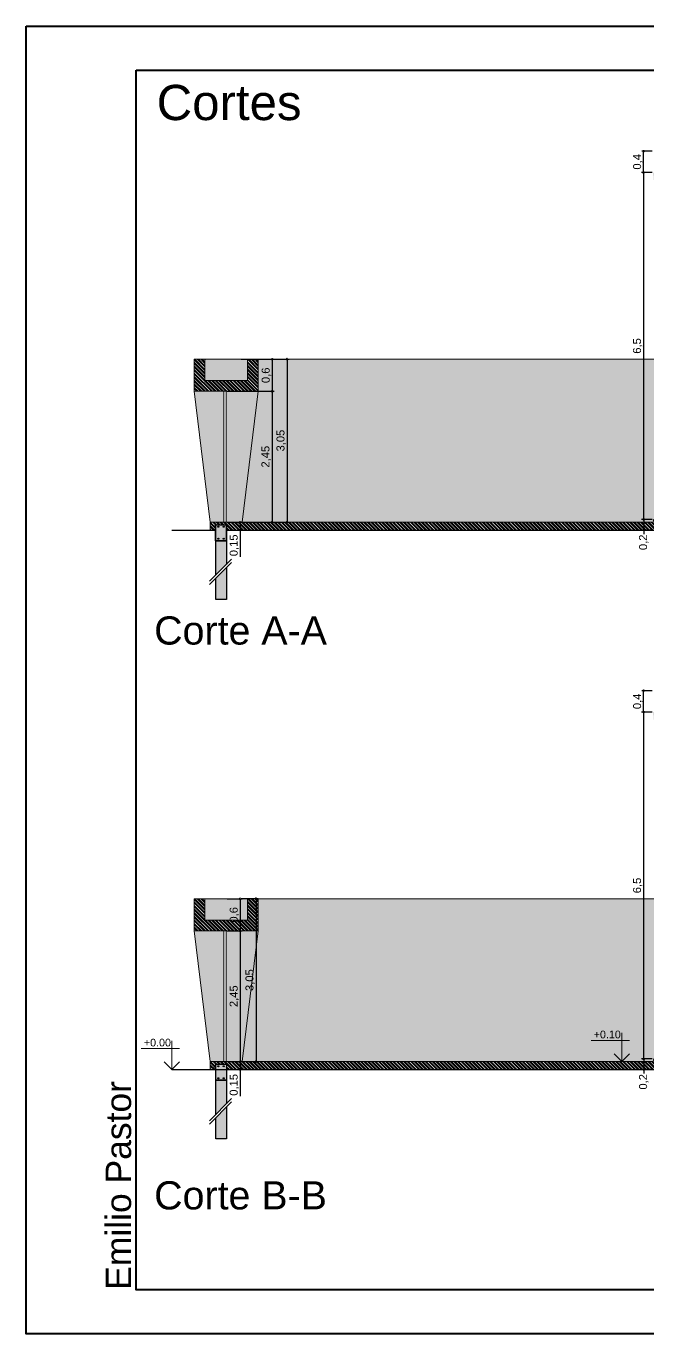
# Model space of a CAD drawing. Header units: millimetres. Extents: x 2502.5 to 2587.5, y 1451 to 1547.9.
# Drawn here: x 2550.5 to 2562.15, y 1523.28 to 1547.78 of the extents above; entities that cross this region are included whole.
import ezdxf

# ---------------------------------------------------------------- set-up
doc = ezdxf.new("R2010")
doc.units = ezdxf.units.MM
for name, color, linetype, lineweight in [('0.05', 254, 'Continuous', 5), ('0.09', 6, 'Continuous', 9), ('02_CIVIL_EXIST', 250, 'Continuous', 30), ('03_CIVIL EXIST A DECLARAR', 6, 'Continuous', 15), ('06_CIVIL VISTAS GRUESA', 14, 'Continuous', 15), ('07_CIVIL VISTAS MEDIA', 143, 'Continuous', 9), ('08_CIVIL VISTAS FINO', 253, 'Continuous', 5), ('12_TEXTOS', 150, 'Continuous', 20), ('13_COTAS', 8, 'Continuous', 9)]:
    doc.layers.add(name, color=color, linetype=linetype, lineweight=lineweight)
doc.layers.add('HATCH', color=251, linetype='Continuous')
doc.styles.add('PARCELA', font='arial.ttf')
doc.styles.add('Swis721 BT', font='swiss.ttf')
doc.dimstyles.new('ISO-23', dxfattribs={"dimscale": 0.03, "dimtxt": 5, "dimasz": 2.5, "dimexe": 1.25, "dimexo": 0.625, "dimtad": 1, "dimtxsty": 'Swis721 BT', "dimblk": 'DOTSMALL', "dimcen": 2.5, "dimclrt": 150, "dimadec": 0, "dimazin": 0, "dimtfac": 1, "dimtmove": 0, "dimatfit": 3, "dimfxl": 0, "dimarcsym": 0})

# ---------------------------------------------------------------- blocks, each defined once
blk = doc.blocks.new('pilotin')
at = {"layer": '02_CIVIL_EXIST'}
h = blk.add_hatch(dxfattribs=at)
h.set_pattern_fill('ANGLE', color=256)
h.set_pattern_definition([(0, (-47.618, -29.4246), (0, 6.985), [5.08, -1.905]), (90, (-47.618, -29.4246), (-6.985, 4e-16), [5.08, -1.905])])
h.paths.add_polyline_path([(416.194, 460.77, 1), (416.214, 460.77, 1)])
h.paths.add_polyline_path([(416.314, 460.77, 1), (416.294, 460.77, 1)])
h.paths.add_polyline_path([(416.314, 460.545, 1), (416.294, 460.545, 1)])
h.paths.add_polyline_path([(416.214, 460.545, 1), (416.194, 460.545, 1)])
for p, q in [((416.038, 459.75), (416.453, 460.165)), ((416.038, 459.687), (416.453, 460.102))]:
    blk.add_line(p, q, dxfattribs=at)
blk.add_lwpolyline([(416.154, 460.808), (416.354, 460.808), (416.354, 460.508), (416.154, 460.508)], close=True, dxfattribs=at)
for points in [[(416.154, 459.866), (416.154, 460.508), (416.354, 460.508), (416.354, 460.066)], [(416.354, 460.003), (416.354, 459.408), (416.154, 459.408), (416.154, 459.803)]]:
    blk.add_lwpolyline(points, dxfattribs=at)
for centre in [(416.204, 460.77), (416.304, 460.77), (416.204, 460.545), (416.304, 460.545)]:
    blk.add_circle(centre, 0.01, dxfattribs=at)
blk = doc.blocks.new('_DotSmall')
at = {"color": 0, "linetype": 'ByBlock', "const_width": 0.5}
blk.add_lwpolyline([(-0.0625, 0, 1), (0.0625, 0, 1)], format="xyb", close=True, dxfattribs=at)
blk = doc.blocks.new('*D239')
at = {"layer": '13_COTAS', "color": 0, "lineweight": -2}
for p, q in [((2554.868, 1541.538), (2555.148, 1541.538)), ((2555.11, 1541.538), (2555.11, 1540.938)), ((2554.268, 1540.938), (2555.148, 1540.938))]:
    blk.add_line(p, q, dxfattribs=at)
at = {"layer": 'Defpoints', "color": 0}
for p in [(2554.849, 1541.538), (2554.249, 1540.938), (2555.11, 1540.938)]:
    blk.add_point(p, dxfattribs=at)
at = {"layer": '13_COTAS', "color": 0, "lineweight": -2, "xscale": 0.075, "yscale": 0.075, "zscale": 0.075}
for p, rotation in [((2555.11, 1541.538), 90), ((2555.11, 1540.938), 270)]:
    blk.add_blockref('_DotSmall', p, dxfattribs=dict(at, rotation=rotation))
at = {"layer": '13_COTAS', "color": 150, "insert": (2555.001, 1541.238), "char_height": 0.15, "attachment_point": 5, "rotation": 90, "style": 'Swis721 BT'}
blk.add_mtext('0,6', dxfattribs=at)
blk = doc.blocks.new('*D240')
at = {"layer": '13_COTAS', "color": 0, "lineweight": -2}
for p, q in [((2554.287, 1540.938), (2555.143, 1540.938)), ((2555.106, 1540.938), (2555.106, 1538.488)), ((2554.287, 1538.488), (2555.143, 1538.488))]:
    blk.add_line(p, q, dxfattribs=at)
at = {"layer": 'Defpoints', "color": 0}
for p in [(2554.268, 1540.938), (2554.268, 1538.488), (2555.106, 1538.488)]:
    blk.add_point(p, dxfattribs=at)
at = {"layer": '13_COTAS', "color": 0, "lineweight": -2, "xscale": 0.075, "yscale": 0.075, "zscale": 0.075}
for p, rotation in [((2555.106, 1540.938), 90), ((2555.106, 1538.488), 270)]:
    blk.add_blockref('_DotSmall', p, dxfattribs=dict(at, rotation=rotation))
at = {"layer": '13_COTAS', "color": 150, "insert": (2554.996, 1539.713), "char_height": 0.15, "attachment_point": 5, "rotation": 90, "style": 'Swis721 BT'}
blk.add_mtext('2,45', dxfattribs=at)
blk = doc.blocks.new('*D241')
at = {"layer": '13_COTAS', "color": 0, "lineweight": -2}
for p, q in [((2554.306, 1538.488), (2554.548, 1538.488)), ((2554.306, 1538.338), (2554.548, 1538.338)), ((2554.51, 1538.488), (2554.51, 1538.338)), ((2554.51, 1538.338), (2554.51, 1537.84))]:
    blk.add_line(p, q, dxfattribs=at)
at = {"layer": 'Defpoints', "color": 0}
for p in [(2554.287, 1538.488), (2554.287, 1538.338), (2554.51, 1538.338)]:
    blk.add_point(p, dxfattribs=at)
at = {"layer": '13_COTAS', "color": 0, "lineweight": -2, "xscale": 0.075, "yscale": 0.075, "zscale": 0.075}
for p, rotation in [((2554.51, 1538.488), 90), ((2554.51, 1538.338), 270)]:
    blk.add_blockref('_DotSmall', p, dxfattribs=dict(at, rotation=rotation))
at = {"layer": '13_COTAS', "color": 150, "insert": (2554.401, 1538.052), "char_height": 0.15, "attachment_point": 5, "rotation": 90, "style": 'Swis721 BT'}
blk.add_mtext('0,15', dxfattribs=at)
blk = doc.blocks.new('*D242')
at = {"layer": '13_COTAS', "color": 0, "lineweight": -2}
for p, q in [((2554.529, 1541.543), (2555.424, 1541.543)), ((2555.387, 1541.543), (2555.387, 1538.488)), ((2554.567, 1538.488), (2555.424, 1538.488))]:
    blk.add_line(p, q, dxfattribs=at)
at = {"layer": 'Defpoints', "color": 0}
for p in [(2554.51, 1541.543), (2554.548, 1538.488), (2555.387, 1538.488)]:
    blk.add_point(p, dxfattribs=at)
at = {"layer": '13_COTAS', "color": 0, "lineweight": -2, "xscale": 0.075, "yscale": 0.075, "zscale": 0.075}
for p, rotation in [((2555.387, 1541.543), 90), ((2555.387, 1538.488), 270)]:
    blk.add_blockref('_DotSmall', p, dxfattribs=dict(at, rotation=rotation))
at = {"layer": '13_COTAS', "color": 150, "insert": (2555.278, 1540.015), "char_height": 0.15, "attachment_point": 5, "rotation": 90, "style": 'Swis721 BT'}
blk.add_mtext('3,05', dxfattribs=at)
blk = doc.blocks.new('*D271')
at = {"layer": '13_COTAS', "color": 0, "lineweight": -2}
for p, q in [((2554.268, 1531.429), (2554.548, 1531.429)), ((2554.51, 1531.429), (2554.51, 1530.829)), ((2554.268, 1530.829), (2554.548, 1530.829))]:
    blk.add_line(p, q, dxfattribs=at)
at = {"layer": 'Defpoints', "color": 0}
for p in [(2554.249, 1531.429), (2554.249, 1530.829), (2554.51, 1530.829)]:
    blk.add_point(p, dxfattribs=at)
at = {"layer": '13_COTAS', "color": 0, "lineweight": -2, "xscale": 0.075, "yscale": 0.075, "zscale": 0.075}
for p, rotation in [((2554.51, 1531.429), 90), ((2554.51, 1530.829), 270)]:
    blk.add_blockref('_DotSmall', p, dxfattribs=dict(at, rotation=rotation))
at = {"layer": '13_COTAS', "color": 150, "insert": (2554.401, 1531.129), "char_height": 0.15, "attachment_point": 5, "rotation": 90, "style": 'Swis721 BT'}
blk.add_mtext('0,6', dxfattribs=at)
blk = doc.blocks.new('*D272')
at = {"layer": '13_COTAS', "color": 0, "lineweight": -2}
for p, q in [((2554.287, 1530.829), (2554.548, 1530.829)), ((2554.51, 1530.829), (2554.51, 1528.379)), ((2554.287, 1528.379), (2554.548, 1528.379))]:
    blk.add_line(p, q, dxfattribs=at)
at = {"layer": 'Defpoints', "color": 0}
for p in [(2554.268, 1530.829), (2554.268, 1528.379), (2554.51, 1528.379)]:
    blk.add_point(p, dxfattribs=at)
at = {"layer": '13_COTAS', "color": 0, "lineweight": -2, "xscale": 0.075, "yscale": 0.075, "zscale": 0.075}
for p, rotation in [((2554.51, 1530.829), 90), ((2554.51, 1528.379), 270)]:
    blk.add_blockref('_DotSmall', p, dxfattribs=dict(at, rotation=rotation))
at = {"layer": '13_COTAS', "color": 150, "insert": (2554.401, 1529.604), "char_height": 0.15, "attachment_point": 5, "rotation": 90, "style": 'Swis721 BT'}
blk.add_mtext('2,45', dxfattribs=at)
blk = doc.blocks.new('*D273')
at = {"layer": '13_COTAS', "color": 0, "lineweight": -2}
for p, q in [((2554.306, 1528.379), (2554.548, 1528.379)), ((2554.306, 1528.229), (2554.548, 1528.229)), ((2554.51, 1528.379), (2554.51, 1528.229)), ((2554.51, 1528.229), (2554.51, 1527.731))]:
    blk.add_line(p, q, dxfattribs=at)
at = {"layer": 'Defpoints', "color": 0}
for p in [(2554.287, 1528.379), (2554.287, 1528.229), (2554.51, 1528.229)]:
    blk.add_point(p, dxfattribs=at)
at = {"layer": '13_COTAS', "color": 0, "lineweight": -2, "xscale": 0.075, "yscale": 0.075, "zscale": 0.075}
for p, rotation in [((2554.51, 1528.379), 90), ((2554.51, 1528.229), 270)]:
    blk.add_blockref('_DotSmall', p, dxfattribs=dict(at, rotation=rotation))
at = {"layer": '13_COTAS', "color": 150, "insert": (2554.401, 1527.943), "char_height": 0.15, "attachment_point": 5, "rotation": 90, "style": 'Swis721 BT'}
blk.add_mtext('0,15', dxfattribs=at)
blk = doc.blocks.new('*D270')
at = {"layer": '13_COTAS', "color": 0, "lineweight": -2}
for p, q in [((2554.529, 1531.434), (2554.844, 1531.434)), ((2554.807, 1531.434), (2554.807, 1528.379)), ((2554.567, 1528.379), (2554.844, 1528.379))]:
    blk.add_line(p, q, dxfattribs=at)
at = {"layer": 'Defpoints', "color": 0}
for p in [(2554.51, 1531.434), (2554.548, 1528.379), (2554.807, 1528.379)]:
    blk.add_point(p, dxfattribs=at)
at = {"layer": '13_COTAS', "color": 0, "lineweight": -2, "xscale": 0.075, "yscale": 0.075, "zscale": 0.075}
for p, rotation in [((2554.807, 1531.434), 90), ((2554.807, 1528.379), 270)]:
    blk.add_blockref('_DotSmall', p, dxfattribs=dict(at, rotation=rotation))
at = {"layer": '13_COTAS', "color": 150, "insert": (2554.697, 1529.906), "char_height": 0.15, "attachment_point": 5, "rotation": 90, "style": 'Swis721 BT'}
blk.add_mtext('3,05', dxfattribs=at)
blk = doc.blocks.new('*D274')
at = {"layer": '13_COTAS', "color": 0, "lineweight": -2}
for p, q in [((2562.231, 1528.429), (2562.035, 1528.429)), ((2562.223, 1528.229), (2562.035, 1528.229)), ((2562.073, 1528.429), (2562.073, 1528.229)), ((2562.073, 1528.229), (2562.073, 1528.154))]:
    blk.add_line(p, q, dxfattribs=at)
at = {"layer": 'Defpoints', "color": 0}
for p in [(2562.073, 1528.229), (2562.241, 1528.229), (2562.249, 1528.429)]:
    blk.add_point(p, dxfattribs=at)
at = {"layer": '13_COTAS', "color": 0, "lineweight": -2, "xscale": 0.075, "yscale": 0.075, "zscale": 0.075}
for p, rotation in [((2562.073, 1528.429), 90), ((2562.073, 1528.229), 270)]:
    blk.add_blockref('_DotSmall', p, dxfattribs=dict(at, rotation=rotation))
at = {"layer": '13_COTAS', "color": 150, "insert": (2562.073, 1528), "char_height": 0.15, "attachment_point": 5, "rotation": 90, "style": 'Swis721 BT'}
blk.add_mtext('0,2', dxfattribs=at)
blk = doc.blocks.new('*D293')
at = {"layer": '13_COTAS', "color": 0, "lineweight": -2}
for p, q in [((2562.231, 1534.929), (2562.031, 1534.929)), ((2562.068, 1534.929), (2562.068, 1528.429)), ((2562.231, 1528.429), (2562.031, 1528.429))]:
    blk.add_line(p, q, dxfattribs=at)
at = {"layer": 'Defpoints', "color": 0}
for p in [(2562.249, 1534.929), (2562.068, 1528.429), (2562.249, 1528.429)]:
    blk.add_point(p, dxfattribs=at)
at = {"layer": '13_COTAS', "color": 0, "lineweight": -2, "xscale": 0.075, "yscale": 0.075, "zscale": 0.075}
for p, rotation in [((2562.068, 1534.929), 90), ((2562.068, 1528.429), 270)]:
    blk.add_blockref('_DotSmall', p, dxfattribs=dict(at, rotation=rotation))
at = {"layer": '13_COTAS', "color": 150, "insert": (2561.959, 1531.679), "char_height": 0.15, "attachment_point": 5, "rotation": 90, "style": 'Swis721 BT'}
blk.add_mtext('6,5', dxfattribs=at)
blk = doc.blocks.new('*D294')
at = {"layer": '13_COTAS', "color": 0, "lineweight": -2}
for p, q in [((2562.231, 1535.329), (2562.033, 1535.329)), ((2562.07, 1534.929), (2562.07, 1535.329)), ((2562.231, 1534.929), (2562.033, 1534.929))]:
    blk.add_line(p, q, dxfattribs=at)
at = {"layer": 'Defpoints', "color": 0}
for p in [(2562.07, 1535.329), (2562.249, 1535.329), (2562.25, 1534.929)]:
    blk.add_point(p, dxfattribs=at)
at = {"layer": '13_COTAS', "color": 0, "lineweight": -2, "xscale": 0.075, "yscale": 0.075, "zscale": 0.075}
for p, rotation in [((2562.07, 1535.329), 90), ((2562.07, 1534.929), 270)]:
    blk.add_blockref('_DotSmall', p, dxfattribs=dict(at, rotation=rotation))
at = {"layer": '13_COTAS', "color": 150, "insert": (2561.961, 1535.129), "char_height": 0.15, "attachment_point": 5, "rotation": 90, "style": 'Swis721 BT'}
blk.add_mtext('0,4', dxfattribs=at)
blk = doc.blocks.new('*D300')
at = {"layer": '13_COTAS', "color": 0, "lineweight": -2}
for p, q in [((2562.231, 1538.538), (2562.035, 1538.538)), ((2562.073, 1538.538), (2562.073, 1538.338)), ((2562.223, 1538.338), (2562.035, 1538.338)), ((2562.073, 1538.338), (2562.073, 1538.263))]:
    blk.add_line(p, q, dxfattribs=at)
at = {"layer": 'Defpoints', "color": 0}
for p in [(2562.249, 1538.538), (2562.073, 1538.338), (2562.241, 1538.338)]:
    blk.add_point(p, dxfattribs=at)
at = {"layer": '13_COTAS', "color": 0, "lineweight": -2, "xscale": 0.075, "yscale": 0.075, "zscale": 0.075}
for p, rotation in [((2562.073, 1538.538), 90), ((2562.073, 1538.338), 270)]:
    blk.add_blockref('_DotSmall', p, dxfattribs=dict(at, rotation=rotation))
at = {"layer": '13_COTAS', "color": 150, "insert": (2562.073, 1538.109), "char_height": 0.15, "attachment_point": 5, "rotation": 90, "style": 'Swis721 BT'}
blk.add_mtext('0,2', dxfattribs=at)
blk = doc.blocks.new('*D301')
at = {"layer": '13_COTAS', "color": 0, "lineweight": -2}
for p, q in [((2562.231, 1545.038), (2562.031, 1545.038)), ((2562.068, 1545.038), (2562.068, 1538.538)), ((2562.231, 1538.538), (2562.031, 1538.538))]:
    blk.add_line(p, q, dxfattribs=at)
at = {"layer": 'Defpoints', "color": 0}
for p in [(2562.249, 1545.038), (2562.068, 1538.538), (2562.249, 1538.538)]:
    blk.add_point(p, dxfattribs=at)
at = {"layer": '13_COTAS', "color": 0, "lineweight": -2, "xscale": 0.075, "yscale": 0.075, "zscale": 0.075}
for p, rotation in [((2562.068, 1545.038), 90), ((2562.068, 1538.538), 270)]:
    blk.add_blockref('_DotSmall', p, dxfattribs=dict(at, rotation=rotation))
at = {"layer": '13_COTAS', "color": 150, "insert": (2561.959, 1541.788), "char_height": 0.15, "attachment_point": 5, "rotation": 90, "style": 'Swis721 BT'}
blk.add_mtext('6,5', dxfattribs=at)
blk = doc.blocks.new('*D302')
at = {"layer": '13_COTAS', "color": 0, "lineweight": -2}
for p, q in [((2562.231, 1545.438), (2562.033, 1545.438)), ((2562.07, 1545.038), (2562.07, 1545.438)), ((2562.231, 1545.038), (2562.033, 1545.038))]:
    blk.add_line(p, q, dxfattribs=at)
at = {"layer": 'Defpoints', "color": 0}
for p in [(2562.07, 1545.438), (2562.249, 1545.438), (2562.25, 1545.038)]:
    blk.add_point(p, dxfattribs=at)
at = {"layer": '13_COTAS', "color": 0, "lineweight": -2, "xscale": 0.075, "yscale": 0.075, "zscale": 0.075}
for p, rotation in [((2562.07, 1545.438), 90), ((2562.07, 1545.038), 270)]:
    blk.add_blockref('_DotSmall', p, dxfattribs=dict(at, rotation=rotation))
at = {"layer": '13_COTAS', "color": 150, "insert": (2561.961, 1545.238), "char_height": 0.15, "attachment_point": 5, "rotation": 90, "style": 'Swis721 BT'}
blk.add_mtext('0,4', dxfattribs=at)
blk = doc.blocks.new('Nivel Vistas')
at = {"layer": '0.09'}
for p, q in [((423.53, 317.062), (423.53, 317.6)), ((423.386, 317.459), (424.105, 317.459)), ((423.53, 317.062), (423.386, 317.206)), ((423.53, 317.062), (423.674, 317.206))]:
    blk.add_line(p, q, dxfattribs=at)

msp = doc.modelspace()

# ---------------------------------------------------------------- hatches: boundary and pattern name
at = {"layer": '0.09'}
h = msp.add_hatch(dxfattribs=at)
h.set_pattern_fill('ANSI32', color=18, scale=0.005, angle=-90)
h.paths.add_polyline_path([(2563.558, 1538.541), (2563.349, 1538.538), (2562.249, 1538.538), (2562.249, 1538.488), (2553.949, 1538.488), (2553.949, 1538.338), (2554.049, 1538.338), (2554.049, 1538.438), (2554.249, 1538.438), (2554.249, 1538.338), (2563.149, 1538.338), (2563.149, 1538.437), (2563.349, 1538.437), (2563.647, 1538.442)])
h.paths.add_polyline_path([(2576.252, 1541.788), (2575.649, 1541.788), (2575.649, 1541.938), (2574.616, 1541.938), (2574.616, 1541.938), (2572.916, 1541.938), (2571.549, 1541.938), (2571.549, 1544.938), (2575.349, 1544.938), (2575.349, 1544.138), (2575.649, 1544.138), (2575.649, 1545.038), (2576.449, 1545.038), (2576.449, 1545.438), (2575.349, 1545.438), (2575.349, 1545.238), (2571.549, 1545.238), (2571.549, 1545.438), (2571.349, 1545.438), (2571.349, 1541.838), (2571.185, 1541.838), (2571.316, 1541.638), (2575.349, 1541.638), (2575.349, 1541.338), (2582.599, 1541.338), (2582.599, 1540.838), (2582.899, 1540.838), (2582.899, 1541.838), (2582.599, 1541.838), (2582.599, 1541.638), (2576.252, 1541.638)])
h.paths.add_polyline_path([(2569.349, 1545.438), (2569.149, 1545.438), (2569.149, 1545.238), (2568.951, 1545.238), (2569.148, 1544.938), (2569.149, 1544.938), (2569.149, 1544.935), (2569.349, 1544.631)])
h.paths.add_polyline_path([(2569.349, 1544.631), (2569.149, 1544.935), (2569.149, 1544.138), (2569.349, 1544.138)])
h.paths.add_polyline_path([(2582.679, 1538.638), (2573.288, 1538.638), (2573.354, 1538.538), (2582.599, 1538.538), (2582.799, 1538.538), (2582.799, 1538.338), (2584.323, 1538.338), (2584.323, 1538.488), (2582.899, 1538.488), (2582.899, 1538.588), (2582.679, 1538.588)])
h = msp.add_hatch(dxfattribs=at)
h.set_pattern_fill('ANSI32', color=18, scale=0.005, angle=-90)
h.paths.add_polyline_path([(2563.349, 1530.329), (2563.049, 1530.329), (2563.049, 1528.529), (2563.049, 1528.429), (2562.249, 1528.429), (2562.249, 1528.379), (2553.949, 1528.379), (2553.949, 1528.229), (2554.049, 1528.229), (2554.049, 1528.329), (2554.249, 1528.329), (2554.249, 1528.229), (2563.149, 1528.229), (2563.149, 1528.329), (2563.349, 1528.329), (2563.349, 1528.229), (2570.149, 1528.229), (2570.149, 1528.329), (2570.349, 1528.329), (2570.349, 1528.229), (2570.912, 1528.229), (2570.821, 1528.529), (2570.34, 1528.529), (2563.349, 1528.529)])
h.paths.add_polyline_path([(2569.819, 1531.829), (2563.349, 1531.829), (2563.349, 1531.849), (2563.349, 1532.229), (2563.049, 1532.229), (2563.049, 1531.129), (2563.349, 1531.129), (2563.349, 1531.529), (2569.91, 1531.529)])
h.paths.add_polyline_path([(2575.349, 1528.329), (2575.549, 1528.329), (2575.549, 1528.229), (2582.699, 1528.229), (2584.323, 1528.229), (2584.323, 1528.379), (2582.899, 1528.379), (2575.649, 1528.379), (2575.649, 1528.479), (2575.429, 1528.479), (2575.429, 1528.529), (2572.868, 1528.529), (2572.838, 1528.229), (2575.349, 1528.229)])
h.paths.add_polyline_path([(2572.868, 1528.529), (2570.821, 1528.529), (2570.912, 1528.229), (2572.838, 1528.229)])
at = {"layer": '02_CIVIL_EXIST'}
h = msp.add_hatch(dxfattribs=at)
h.set_pattern_fill('ANSI32', color=256, scale=0.005, angle=-90)
h.paths.add_polyline_path([(2553.849, 1541.538), (2553.649, 1541.538), (2553.649, 1540.938), (2554.249, 1540.938), (2554.849, 1540.938), (2554.849, 1541.538), (2554.649, 1541.538), (2554.649, 1541.138), (2553.849, 1541.138)])
h = msp.add_hatch(dxfattribs=at)
h.set_pattern_fill('ANSI32', color=256, scale=0.005, angle=-90)
h.set_pattern_definition([(315, (0, -10.10882), (0.03367596045, 0.03367596045), []), (315, (-4e-18, -10.13127), (0.03367596045, 0.03367596045), [])])
h.paths.add_polyline_path([(2553.849, 1531.429), (2553.649, 1531.429), (2553.649, 1530.829), (2554.249, 1530.829), (2554.849, 1530.829), (2554.849, 1531.429), (2554.649, 1531.429), (2554.649, 1531.029), (2553.849, 1531.029)])
at = {"layer": '13_COTAS'}
h = msp.add_hatch(color=250, dxfattribs=at)
h.dxf.hatch_style = 1
h.paths.add_polyline_path([(2554.249, 1527.524), (2554.049, 1527.324), (2554.049, 1526.929), (2554.249, 1526.929)])
h.paths.add_polyline_path([(2554.249, 1528.029), (2554.049, 1528.029), (2554.049, 1527.388), (2554.249, 1527.588)])
h.paths.add_polyline_path([(2554.249, 1528.229), (2554.049, 1528.229), (2554.049, 1528.029), (2554.249, 1528.029)])
h.paths.add_polyline_path([(2554.109, 1528.067, -1), (2554.089, 1528.067, -1)], flags=16)
h.paths.add_polyline_path([(2554.209, 1528.067, -1), (2554.189, 1528.067, -1)], flags=16)
h.paths.add_polyline_path([(2554.249, 1528.329), (2554.049, 1528.329), (2554.049, 1528.229), (2554.249, 1528.229)])
h.paths.add_polyline_path([(2554.089, 1528.292, -1), (2554.109, 1528.292, -1)], flags=16)
h.paths.add_polyline_path([(2554.189, 1528.292, -1), (2554.209, 1528.292, -1)], flags=16)
h.paths.add_polyline_path([(2563.349, 1528.029), (2563.149, 1528.029), (2563.149, 1527.388), (2563.349, 1527.588)])
h.paths.add_polyline_path([(2563.349, 1527.524), (2563.149, 1527.324), (2563.149, 1526.929), (2563.349, 1526.929)])
h.paths.add_polyline_path([(2563.349, 1528.329), (2563.149, 1528.329), (2563.149, 1528.029), (2563.349, 1528.029)])
h.paths.add_polyline_path([(2563.189, 1528.292, -1), (2563.209, 1528.292, -1)], flags=16)
h.paths.add_polyline_path([(2563.289, 1528.292, -1), (2563.309, 1528.292, -1)], flags=16)
h.paths.add_polyline_path([(2563.209, 1528.067, -1), (2563.189, 1528.067, -1)], flags=16)
h.paths.add_polyline_path([(2563.309, 1528.067, -1), (2563.289, 1528.067, -1)], flags=16)
h.paths.add_polyline_path([(2570.349, 1528.029), (2570.149, 1528.029), (2570.149, 1527.388), (2570.349, 1527.588)])
h.paths.add_polyline_path([(2570.349, 1527.524), (2570.149, 1527.324), (2570.149, 1526.929), (2570.349, 1526.929)])
h.paths.add_polyline_path([(2570.349, 1528.329), (2570.149, 1528.329), (2570.149, 1528.029), (2570.349, 1528.029)])
h.paths.add_polyline_path([(2570.209, 1528.067, -1), (2570.189, 1528.067, -1)], flags=16)
h.paths.add_polyline_path([(2570.309, 1528.067, -1), (2570.289, 1528.067, -1)], flags=16)
h.paths.add_polyline_path([(2570.189, 1528.292, -1), (2570.209, 1528.292, -1)], flags=16)
h.paths.add_polyline_path([(2570.289, 1528.292, -1), (2570.309, 1528.292, -1)], flags=16)
h.paths.add_polyline_path([(2575.549, 1528.029), (2575.349, 1528.029), (2575.349, 1527.388), (2575.549, 1527.588)])
h.paths.add_polyline_path([(2575.549, 1527.524), (2575.349, 1527.324), (2575.349, 1526.929), (2575.549, 1526.929)])
h.paths.add_polyline_path([(2575.549, 1528.329), (2575.349, 1528.329), (2575.349, 1528.029), (2575.549, 1528.029)])
h.paths.add_polyline_path([(2575.389, 1528.292, -1), (2575.409, 1528.292, -1)], flags=16)
h.paths.add_polyline_path([(2575.489, 1528.292, -1), (2575.509, 1528.292, -1)], flags=16)
h.paths.add_polyline_path([(2575.409, 1528.067, -1), (2575.389, 1528.067, -1)], flags=16)
h.paths.add_polyline_path([(2575.509, 1528.067, -1), (2575.489, 1528.067, -1)], flags=16)
h.paths.add_polyline_path([(2582.799, 1537.733), (2582.599, 1537.533), (2582.599, 1537.138), (2582.799, 1537.138)])
h.paths.add_polyline_path([(2582.799, 1538.238), (2582.599, 1538.238), (2582.599, 1537.597), (2582.799, 1537.797)])
h.paths.add_polyline_path([(2582.799, 1538.538), (2582.599, 1538.538), (2582.599, 1538.238), (2582.799, 1538.238)])
h.paths.add_polyline_path([(2582.759, 1538.275, -1), (2582.739, 1538.275, -1)], flags=16)
h.paths.add_polyline_path([(2582.659, 1538.275, -1), (2582.639, 1538.275, -1)], flags=16)
h.paths.add_polyline_path([(2582.739, 1538.5, -1), (2582.759, 1538.5, -1)], flags=16)
h.paths.add_polyline_path([(2582.639, 1538.5, -1), (2582.659, 1538.5, -1)], flags=16)
h.paths.add_polyline_path([(2575.549, 1537.733), (2575.349, 1537.533), (2575.349, 1537.138), (2575.549, 1537.138)])
h.paths.add_polyline_path([(2575.549, 1538.238), (2575.349, 1538.238), (2575.349, 1537.597), (2575.549, 1537.797)])
h.paths.add_polyline_path([(2575.549, 1538.538), (2575.349, 1538.538), (2575.349, 1538.238), (2575.549, 1538.238)])
h.paths.add_polyline_path([(2575.509, 1538.275, -1), (2575.489, 1538.275, -1)], flags=16)
h.paths.add_polyline_path([(2575.409, 1538.275, -1), (2575.389, 1538.275, -1)], flags=16)
h.paths.add_polyline_path([(2575.489, 1538.5, -1), (2575.509, 1538.5, -1)], flags=16)
h.paths.add_polyline_path([(2575.389, 1538.5, -1), (2575.409, 1538.5, -1)], flags=16)
h.paths.add_polyline_path([(2570.35, 1537.733), (2570.15, 1537.533), (2570.15, 1537.138), (2570.35, 1537.138)])
h.paths.add_polyline_path([(2570.35, 1538.238), (2570.15, 1538.238), (2570.15, 1537.597), (2570.35, 1537.797)])
h.paths.add_polyline_path([(2570.35, 1538.538), (2570.15, 1538.538), (2570.15, 1538.238), (2570.35, 1538.238)])
h.paths.add_polyline_path([(2570.19, 1538.5, -1), (2570.21, 1538.5, -1)], flags=16)
h.paths.add_polyline_path([(2570.29, 1538.5, -1), (2570.31, 1538.5, -1)], flags=16)
h.paths.add_polyline_path([(2570.21, 1538.275, -1), (2570.19, 1538.275, -1)], flags=16)
h.paths.add_polyline_path([(2570.31, 1538.275, -1), (2570.29, 1538.275, -1)], flags=16)
h.paths.add_polyline_path([(2563.349, 1537.632), (2563.149, 1537.432), (2563.149, 1537.037), (2563.349, 1537.037)])
h.paths.add_polyline_path([(2563.349, 1538.137), (2563.149, 1538.137), (2563.149, 1537.496), (2563.349, 1537.696)])
h.paths.add_polyline_path([(2563.349, 1538.437), (2563.149, 1538.437), (2563.149, 1538.137), (2563.349, 1538.137)])
h.paths.add_polyline_path([(2563.309, 1538.174, -1), (2563.289, 1538.174, -1)], flags=16)
h.paths.add_polyline_path([(2563.209, 1538.174, -1), (2563.189, 1538.174, -1)], flags=16)
h.paths.add_polyline_path([(2563.289, 1538.399, -1), (2563.309, 1538.399, -1)], flags=16)
h.paths.add_polyline_path([(2563.189, 1538.399, -1), (2563.209, 1538.399, -1)], flags=16)
h = msp.add_hatch(color=250, dxfattribs=at)
h.dxf.hatch_style = 1
h.paths.add_polyline_path([(2554.249, 1538.138), (2554.049, 1538.138), (2554.049, 1537.497), (2554.249, 1537.697)])
h.paths.add_polyline_path([(2554.249, 1537.633), (2554.049, 1537.433), (2554.049, 1537.038), (2554.249, 1537.038)])
h.paths.add_polyline_path([(2554.249, 1538.438), (2554.049, 1538.438), (2554.049, 1538.138), (2554.249, 1538.138)])
h.paths.add_polyline_path([(2554.109, 1538.175, -1), (2554.089, 1538.175, -1)], flags=16)
h.paths.add_polyline_path([(2554.209, 1538.175, -1), (2554.189, 1538.175, -1)], flags=16)
h.paths.add_polyline_path([(2554.089, 1538.4, -1), (2554.109, 1538.4, -1)], flags=16)
h.paths.add_polyline_path([(2554.189, 1538.4, -1), (2554.209, 1538.4, -1)], flags=16)
at = {"layer": 'HATCH'}
h = msp.add_hatch(color=37, dxfattribs=at)
h.dxf.hatch_style = 1
h.paths.add_polyline_path([(2582.599, 1541.838), (2582.449, 1541.838), (2582.449, 1541.638), (2582.599, 1541.638)])
h.paths.add_polyline_path([(2563.049, 1545.038), (2562.25, 1545.038), (2562.75, 1538.538), (2563.049, 1538.538), (2563.049, 1541.238), (2563.049, 1542.338), (2563.049, 1544.138)])
h.paths.add_polyline_path([(2569.149, 1545.438), (2563.349, 1545.438), (2563.349, 1545.238), (2569.149, 1545.238)])
h.paths.add_polyline_path([(2575.349, 1545.438), (2571.549, 1545.438), (2571.549, 1545.238), (2575.349, 1545.238)])
h.paths.add_polyline_path([(2576.449, 1545.038), (2575.649, 1545.038), (2575.649, 1544.138), (2575.649, 1541.938), (2575.649, 1541.788), (2576.252, 1541.788), (2576.252, 1541.638), (2582.449, 1541.638), (2582.449, 1541.838), (2576.252, 1541.838)])
h.paths.add_polyline_path([(2554.649, 1541.538), (2553.849, 1541.538), (2553.849, 1541.138), (2554.649, 1541.138)])
h.paths.add_polyline_path([(2554.2, 1540.938), (2553.649, 1540.938), (2553.949, 1538.488), (2554.2, 1538.488)])
h.paths.add_polyline_path([(2554.849, 1540.938), (2554.249, 1540.938), (2554.249, 1538.488), (2554.549, 1538.488)])
h = msp.add_hatch(color=254, dxfattribs=at)
h.dxf.hatch_style = 1
h.paths.add_polyline_path([(2562.519, 1541.538), (2554.849, 1541.538), (2554.849, 1540.938), (2554.549, 1538.488), (2562.249, 1538.488), (2562.249, 1538.538), (2562.75, 1538.538)])
h = msp.add_hatch(color=37, dxfattribs=at)
h.dxf.hatch_style = 1
h.paths.add_polyline_path([(2554.849, 1530.829), (2554.249, 1530.829), (2554.249, 1528.379), (2554.549, 1528.379)])
h.paths.add_polyline_path([(2554.2, 1530.829), (2553.649, 1530.829), (2553.949, 1528.379), (2554.2, 1528.379)])
h.paths.add_polyline_path([(2554.649, 1531.429), (2553.849, 1531.429), (2553.849, 1531.029), (2554.649, 1531.029)])
h.paths.add_polyline_path([(2563.049, 1534.929), (2562.25, 1534.929), (2562.75, 1528.429), (2563.049, 1528.429), (2563.049, 1528.529), (2563.049, 1530.329), (2563.049, 1531.129), (2563.049, 1532.229), (2563.049, 1533.029)])
h.paths.add_polyline_path([(2575.349, 1535.329), (2563.349, 1535.329), (2563.349, 1535.129), (2575.349, 1535.129)])
h.paths.add_polyline_path([(2576.349, 1534.929), (2575.649, 1534.929), (2575.649, 1531.829), (2575.649, 1531.729), (2576.152, 1531.729)])
h = msp.add_hatch(color=254, dxfattribs=at)
h.dxf.hatch_style = 1
h.paths.add_polyline_path([(2562.519, 1531.429), (2554.849, 1531.429), (2554.849, 1530.829), (2554.549, 1528.379), (2562.249, 1528.379), (2562.249, 1528.429), (2562.75, 1528.429)])

# ---------------------------------------------------------------- linework, layer by layer
at = {"layer": '0.05'}
for p, q in [((2554.849, 1541.538), (2562.512, 1541.538)), ((2554.849, 1531.429), (2562.512, 1531.429))]:
    msp.add_line(p, q, dxfattribs=at)
at = {"layer": '02_CIVIL_EXIST'}
for p, q in [((2553.23, 1538.338), (2554.049, 1538.338)), ((2554.249, 1538.338), (2563.149, 1538.338)), ((2553.23, 1528.229), (2563.149, 1528.229))]:
    msp.add_line(p, q, dxfattribs=at)
at = {"layer": '02_CIVIL_EXIST', "lineweight": 40}
for points in [[(2550.498, 1547.78), (2585.148, 1547.78), (2585.148, 1523.278), (2550.498, 1523.278)], [(2552.561, 1546.955), (2584.323, 1546.955), (2584.323, 1524.103), (2552.561, 1524.103)]]:
    msp.add_lwpolyline(points, close=True, dxfattribs=at)
at = {"layer": '02_CIVIL_EXIST'}
msp.add_lwpolyline([(2554.049, 1538.438), (2554.249, 1538.438), (2554.249, 1538.138), (2554.049, 1538.138)], close=True, dxfattribs=at)
at = {"layer": '03_CIVIL EXIST A DECLARAR'}
for p, q in [((2554.249, 1540.938), (2554.249, 1538.488)), ((2554.249, 1530.829), (2554.249, 1528.379))]:
    msp.add_line(p, q, dxfattribs=at)
for points in [[(2554.249, 1540.938), (2554.2, 1540.938), (2554.2, 1538.488), (2554.249, 1538.488)], [(2554.249, 1530.829), (2554.2, 1530.829), (2554.2, 1528.382), (2554.249, 1528.382)]]:
    msp.add_lwpolyline(points, close=True, dxfattribs=at)
at = {"layer": '06_CIVIL VISTAS GRUESA'}
for p, q in [((2553.649, 1541.538), (2553.849, 1541.538)), ((2553.649, 1541.538), (2553.649, 1540.938)), ((2553.849, 1541.538), (2553.849, 1541.138)), ((2554.849, 1541.538), (2554.649, 1541.538)), ((2554.649, 1541.538), (2554.649, 1541.138)), ((2554.849, 1541.538), (2554.849, 1540.938)), ((2553.849, 1541.138), (2554.649, 1541.138)), ((2553.649, 1540.938), (2554.249, 1540.938)), ((2554.849, 1540.938), (2554.249, 1540.938)), ((2553.949, 1538.488), (2562.249, 1538.488)), ((2553.949, 1538.488), (2553.949, 1538.338)), ((2553.649, 1531.429), (2553.849, 1531.429)), ((2553.649, 1531.429), (2553.649, 1530.829)), ((2553.849, 1531.429), (2553.849, 1531.029)), ((2554.649, 1531.429), (2554.649, 1531.029)), ((2554.649, 1531.429), (2554.849, 1531.429)), ((2554.849, 1531.429), (2554.849, 1530.829)), ((2553.849, 1531.029), (2554.649, 1531.029)), ((2553.649, 1530.829), (2554.249, 1530.829)), ((2554.849, 1530.829), (2554.249, 1530.829)), ((2553.949, 1528.379), (2562.249, 1528.379)), ((2553.949, 1528.379), (2553.949, 1528.229))]:
    msp.add_line(p, q, dxfattribs=at)
at = {"layer": '07_CIVIL VISTAS MEDIA'}
for p, q in [((2554.649, 1541.538), (2553.849, 1541.538)), ((2553.649, 1540.938), (2553.949, 1538.488)), ((2554.849, 1540.938), (2554.549, 1538.488)), ((2554.649, 1531.429), (2553.849, 1531.429)), ((2553.649, 1530.829), (2553.949, 1528.379)), ((2554.849, 1530.829), (2554.549, 1528.379))]:
    msp.add_line(p, q, dxfattribs=at)

# ---------------------------------------------------------------- block references
at = {"layer": '07_CIVIL VISTAS MEDIA', "xscale": -1}
for p in [(2976.76, 1211.167), (2985.19, 1211.318)]:
    msp.add_blockref('Nivel Vistas', p, dxfattribs=at)
at = {"layer": '08_CIVIL VISTAS FINO'}
for p in [(2137.896, 1077.63), (2137.896, 1067.522)]:
    msp.add_blockref('pilotin', p, dxfattribs=at)

# ---------------------------------------------------------------- texts
at = {"layer": '12_TEXTOS', "color": 18, "attachment_point": 1, "style": 'Swis721 BT'}
for s, heights, insert, char_height in [('Cortes', [0], (2552.944, 1546.68), 0.66), ('Corte A-A', [0.695], (2552.897, 1536.721), 0.528), ('\\pt2.64;Corte B-B', [0.695], (2552.897, 1526.137), 0.528)]:
    msp.add_mtext_dynamic_manual_height_columns(s, width=11.37319, gutter_width=10, heights=heights, dxfattribs=dict(at, insert=insert, char_height=char_height))
at = {"layer": '12_TEXTOS', "char_height": 0.1437, "attachment_point": 1, "style": 'PARCELA'}
for s, insert in [('+0.10', (2561.134, 1528.959)), ('+0.00', (2552.704, 1528.807))]:
    msp.add_mtext(s, dxfattribs=dict(at, insert=insert))
at = {"layer": '12_TEXTOS', "color": 18, "insert": (2551.989, 1524.104), "char_height": 0.4752, "attachment_point": 1, "rotation": 90, "style": 'Swis721 BT'}
msp.add_mtext_dynamic_manual_height_columns('Emilio Pastor', width=10.15474, gutter_width=10, heights=[0], dxfattribs=at)

# ---------------------------------------------------------------- dimensions: what is measured, and where the dimension line sits
at = {"layer": '13_COTAS'}
for base, p1, p2, picture, middle in [((2562.07, 1545.438), (2562.25, 1545.038), (2562.249, 1545.438), '*D302', (2561.961, 1545.238)), ((2562.068, 1538.538), (2562.249, 1545.038), (2562.249, 1538.538), '*D301', (2561.959, 1541.788)), ((2555.11, 1540.938), (2554.849, 1541.538), (2554.249, 1540.938), '*D239', (2555.001, 1541.238)), ((2555.3867, 1538.488), (2554.5103, 1541.5427), (2554.5478, 1538.488), '*D242', (2555.2775, 1540.0153)), ((2555.106, 1538.488), (2554.268, 1540.938), (2554.268, 1538.488), '*D240', (2554.996, 1539.713)), ((2554.51, 1538.338), (2554.287, 1538.488), (2554.287, 1538.338), '*D241', (2554.401, 1538.052)), ((2562.07, 1535.329), (2562.25, 1534.929), (2562.249, 1535.329), '*D294', (2561.961, 1535.129)), ((2562.068, 1528.429), (2562.249, 1534.929), (2562.249, 1528.429), '*D293', (2561.959, 1531.679)), ((2554.51, 1530.829), (2554.249, 1531.429), (2554.249, 1530.829), '*D271', (2554.401, 1531.129)), ((2554.8066, 1528.3792), (2554.5103, 1531.4338), (2554.5478, 1528.3792), '*D270', (2554.6975, 1529.9065)), ((2554.51, 1528.379), (2554.268, 1530.829), (2554.268, 1528.379), '*D272', (2554.401, 1529.604)), ((2554.51, 1528.229), (2554.287, 1528.379), (2554.287, 1528.229), '*D273', (2554.401, 1527.943))]:
    dim = msp.add_linear_dim(base=base, p1=p1, p2=p2, angle=90, dimstyle='ISO-23', dxfattribs=at)
    dim.commit()
    dim.dimension.update_dxf_attribs({"geometry": picture, "text_midpoint": middle})
for base, p1, p2, picture, middle in [((2562.073, 1538.338), (2562.249, 1538.538), (2562.241, 1538.338), '*D300', (2562.073, 1538.109)), ((2562.073, 1528.229), (2562.249, 1528.429), (2562.241, 1528.229), '*D274', (2562.073, 1528))]:
    dim = msp.add_linear_dim(base=base, p1=p1, p2=p2, angle=90, dimstyle='ISO-23', override={"dimtad": 0}, dxfattribs=at)
    dim.commit()
    dim.dimension.update_dxf_attribs({"geometry": picture, "text_midpoint": middle})

doc.saveas('drawing.dxf')
